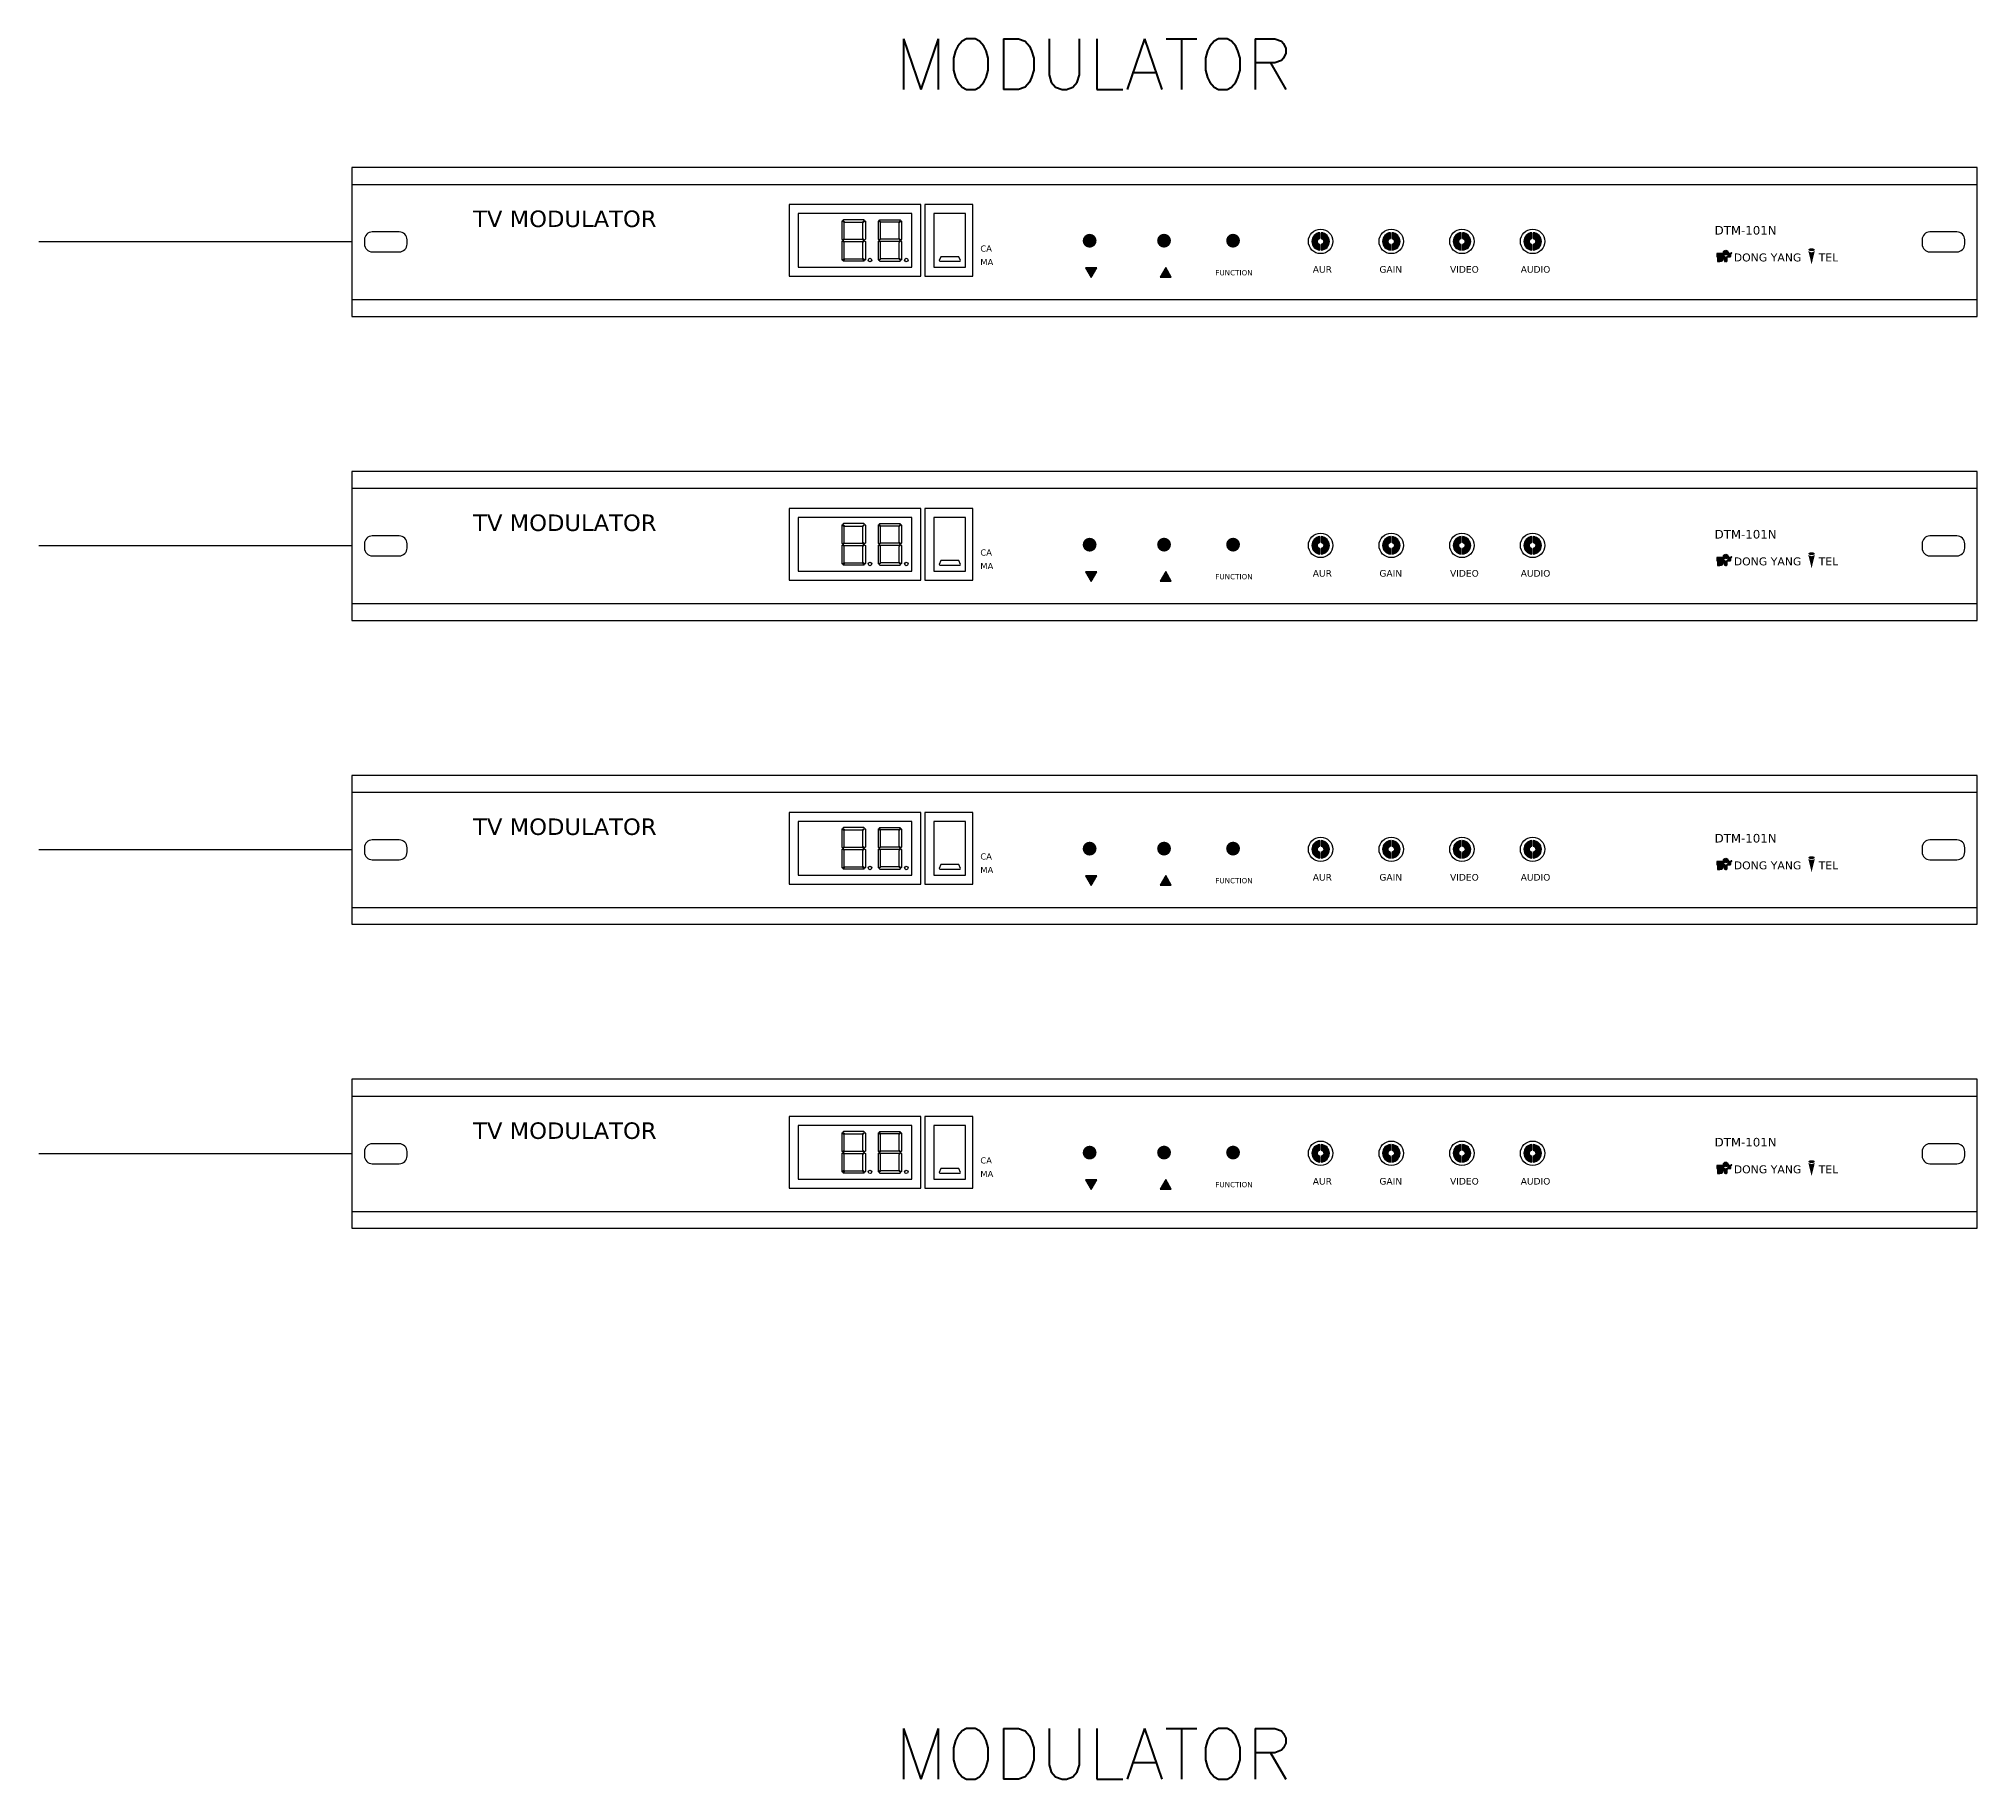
# Model space of a CAD drawing. Header units: millimetres. Extents: x -87 to 210163, y -109 to 148391.
# Drawn here: x 109510 to 128745, y 62041 to 79314 of the extents above; entities that cross this region are included whole.
import ezdxf

# ---------------------------------------------------------------- set-up
doc = ezdxf.new("R2010")
doc.units = ezdxf.units.MM
doc.header["$LTSCALE"] = 50
doc.header["$MEASUREMENT"] = 0
doc.layers.get('0').update_dxf_attribs({"linetype": 'CONTINUOUS'})
doc.layers.add('E-TEXT-BOX', color=7, linetype='CONTINUOUS')
doc.styles.add('GHS', font='romans.shx', dxfattribs={"bigfont": 'ghs.shx'})
doc.styles.add('GND', font='verdana_0.ttf')

# ---------------------------------------------------------------- blocks, each defined once
blk = doc.blocks.new('TV MODULATOR')
at = {"lineweight": -3}
h = blk.add_hatch(color=9, dxfattribs=at)
edge = h.paths.add_edge_path()
edge.add_arc((2132014.564101865, 1970146.642268253), 2.043985768396387, 180.0000000005215, 360.0000000005215)
edge.add_ellipse((2132014.564101865, 1970146.642268253), major_axis=(-1.445316197666633, 1.445316197666633), ratio=0.9999999998427833, start_angle=225.0000000045039, end_angle=405.0000000045039)
h = blk.add_hatch(color=9, dxfattribs=at)
edge = h.paths.add_edge_path()
edge.add_arc((2132036.545465313, 1970146.642268253), 2.043985768449153, 179.9999999996702, 359.9999999996702)
edge.add_ellipse((2132036.545465313, 1970146.642268253), major_axis=(-1.445316197645962, 1.445316197645962), ratio=0.9999999998130666, start_angle=225.0000000053552, end_angle=405.0000000053552)
h = blk.add_hatch(color=9, dxfattribs=at)
edge = h.paths.add_edge_path()
edge.add_ellipse((2132056.925743528, 1970146.642268253), major_axis=(-1.44531619762529, 1.44531619762529), ratio=0.9999999997833499, start_angle=45.00000000620656, end_angle=225.0000000062066)
edge.add_arc((2132056.925743528, 1970146.642268253), 2.043985768539129, 359.9999999988189, 539.9999999988191)
h = blk.add_hatch(color=256, dxfattribs=at)
edge = h.paths.add_edge_path()
edge.add_line((2132082.97102273, 1970149.016868571), (2132082.97102273, 1970147.34510175))
edge.add_ellipse((2132082.775920395, 1970146.439135487), major_axis=(0.6553013777396002, 0.6553013777396002), ratio=0.9999999994033109, start_angle=237.1531974833002, end_angle=392.8468025508875, ccw=False)
edge.add_line((2132082.97102273, 1970145.533169224), (2132082.97102273, 1970143.861402402))
edge.add_ellipse((2132082.775920395, 1970146.439135487), major_axis=(-1.827945948522575, 1.827945948522575), ratio=0.9999999994033116, start_angle=139.3283254148197, end_angle=310.6716745509925)
edge = h.paths.add_edge_path()
edge.add_ellipse((2132082.775920395, 1970146.439135487), major_axis=(1.827945948522576, 1.827945948522576), ratio=0.9999999994033112, start_angle=49.3283254490075, end_angle=220.6716745851802)
edge.add_line((2132082.580818059, 1970143.861402402), (2132082.580818059, 1970145.533169224))
edge.add_ellipse((2132082.775920395, 1970146.439135487), major_axis=(-0.6553013778966009, 0.6553013778966009), ratio=0.9999999994033107, start_angle=-32.84680255088739, end_angle=122.8468025166998, ccw=False)
edge.add_line((2132082.580818059, 1970147.34510175), (2132082.580818059, 1970149.016868571))
h = blk.add_hatch(color=256, dxfattribs=at)
edge = h.paths.add_edge_path()
edge.add_line((2132103.841427464, 1970149.016868571), (2132103.841427464, 1970147.34510175))
edge.add_ellipse((2132103.646325128, 1970146.439135487), major_axis=(0.6553013777396002, 0.6553013777396002), ratio=0.9999999994033109, start_angle=237.1531974833002, end_angle=392.8468025508875, ccw=False)
edge.add_line((2132103.841427464, 1970145.533169224), (2132103.841427464, 1970143.861402402))
edge.add_ellipse((2132103.646325128, 1970146.439135487), major_axis=(-1.827945948522575, 1.827945948522575), ratio=0.9999999994033116, start_angle=139.3283254148197, end_angle=310.6716745509925)
edge = h.paths.add_edge_path()
edge.add_ellipse((2132103.646325128, 1970146.439135487), major_axis=(1.827945948522576, 1.827945948522576), ratio=0.9999999994033112, start_angle=49.3283254490075, end_angle=220.6716745851802)
edge.add_line((2132103.451222792, 1970143.861402402), (2132103.451222792, 1970145.533169224))
edge.add_ellipse((2132103.646325128, 1970146.439135487), major_axis=(-0.6553013778966009, 0.6553013778966009), ratio=0.9999999994033107, start_angle=-32.84680255088739, end_angle=122.8468025166998, ccw=False)
edge.add_line((2132103.451222792, 1970147.34510175), (2132103.451222792, 1970149.016868571))
h = blk.add_hatch(color=256, dxfattribs=at)
edge = h.paths.add_edge_path()
edge.add_line((2132124.711832197, 1970149.016868571), (2132124.711832197, 1970147.34510175))
edge.add_ellipse((2132124.516729861, 1970146.439135487), major_axis=(0.6553013777396002, 0.6553013777396002), ratio=0.9999999994033109, start_angle=237.1531974833002, end_angle=392.8468025508875, ccw=False)
edge.add_line((2132124.711832197, 1970145.533169224), (2132124.711832197, 1970143.861402402))
edge.add_ellipse((2132124.516729861, 1970146.439135487), major_axis=(-1.827945948522575, 1.827945948522575), ratio=0.9999999994033116, start_angle=139.3283254148197, end_angle=310.6716745509925)
edge = h.paths.add_edge_path()
edge.add_ellipse((2132124.516729861, 1970146.439135487), major_axis=(1.827945948522576, 1.827945948522576), ratio=0.9999999994033112, start_angle=49.3283254490075, end_angle=220.6716745851802)
edge.add_line((2132124.321627525, 1970143.861402402), (2132124.321627525, 1970145.533169224))
edge.add_ellipse((2132124.516729861, 1970146.439135487), major_axis=(-0.6553013778966009, 0.6553013778966009), ratio=0.9999999994033107, start_angle=-32.84680255088739, end_angle=122.8468025166998, ccw=False)
edge.add_line((2132124.321627525, 1970147.34510175), (2132124.321627525, 1970149.016868571))
h = blk.add_hatch(color=256, dxfattribs=at)
edge = h.paths.add_edge_path()
edge.add_line((2132145.582236931, 1970149.016868571), (2132145.582236931, 1970147.34510175))
edge.add_ellipse((2132145.387134595, 1970146.439135487), major_axis=(0.6553013777396002, 0.6553013777396002), ratio=0.9999999994033109, start_angle=237.1531974833002, end_angle=392.8468025508875, ccw=False)
edge.add_line((2132145.582236931, 1970145.533169224), (2132145.582236931, 1970143.861402402))
edge.add_ellipse((2132145.387134595, 1970146.439135487), major_axis=(-1.827945948522575, 1.827945948522575), ratio=0.9999999994033116, start_angle=139.3283254148197, end_angle=310.6716745509925)
edge = h.paths.add_edge_path()
edge.add_ellipse((2132145.387134595, 1970146.439135487), major_axis=(1.827945948522576, 1.827945948522576), ratio=0.9999999994033112, start_angle=49.3283254490075, end_angle=220.6716745851802)
edge.add_line((2132145.192032258, 1970143.861402402), (2132145.192032258, 1970145.533169224))
edge.add_ellipse((2132145.387134595, 1970146.439135487), major_axis=(-0.6553013778966009, 0.6553013778966009), ratio=0.9999999994033107, start_angle=-32.84680255088739, end_angle=122.8468025166998, ccw=False)
edge.add_line((2132145.192032258, 1970147.34510175), (2132145.192032258, 1970149.016868571))
h = blk.add_hatch(color=254, dxfattribs=at)
edge = h.paths.add_edge_path()
edge.add_line((2132200.682869448, 1970142.850313991), (2132199.833752916, 1970142.850313991))
edge.add_line((2132199.833752916, 1970142.850313991), (2132199.833752916, 1970141.898312071))
edge.add_line((2132199.833752916, 1970141.898312071), (2132200.751873838, 1970141.898312071))
edge.add_arc((2132200.751873838, 1970141.668518127), 0.2297939439477471, -90.00000000432078, 89.99999999567922, ccw=False)
edge.add_line((2132200.751873838, 1970141.438724183), (2132200.4171099, 1970141.438724183))
edge.add_line((2132200.4171099, 1970141.438724183), (2132200.4171099, 1970141.800760903))
edge.add_line((2132200.4171099, 1970141.800760903), (2132200.018211528, 1970141.800760903))
edge.add_line((2132200.018211528, 1970141.800760903), (2132200.018211528, 1970140.486722263))
edge.add_line((2132200.018211528, 1970140.486722263), (2132200.682869448, 1970140.486722263))
edge.add_arc((2132200.682869448, 1970141.668518127), 1.181795863668959, 270.0000000000707, 450.0000000000707)
h = blk.add_hatch(dxfattribs=at)
h.set_pattern_fill('ANGLE', color=254, scale=0.0048775583978623, style=0)
h.set_pattern_definition([(0, (2132172.435616794, 1969992.798112766), (0, 0.0340697454090683), [0.0247779966611406, -0.0092917487479277]), (90, (2132172.435616794, 1969992.798112766), (-0.0340697454090683, 0), [0.0247779966611406, -0.0092917487479277])])
edge = h.paths.add_edge_path()
edge.add_line((2132202.457785381, 1970141.800602432), (2132202.457785381, 1970140.486722263))
edge.add_line((2132202.457785381, 1970140.486722263), (2132202.639124567, 1970140.486722263))
edge.add_arc((2132202.639124567, 1970140.681824599), 0.1951023359278894, 270.0000000125462, 359.9999999874537)
edge.add_line((2132202.834226903, 1970140.681824599), (2132202.834226903, 1970141.578023471))
edge.add_arc((2132203.154515503, 1970141.578023471), 0.3202885999797003, 90.00000000809843, 179.9999999919015, ccw=False)
edge.add_line((2132203.154515503, 1970141.898312071), (2132203.753361125, 1970141.898312071))
edge.add_ellipse((2132203.753361125, 1970142.093414407), major_axis=(-0.1379581848159432, 0.1379581848159432), ratio=0.9999999987502578, start_angle=134.9999999641975, end_angle=225.0000000358025)
edge.add_line((2132203.948463462, 1970142.093414407), (2132203.948463462, 1970142.817017096))
edge.add_line((2132203.948463462, 1970142.817017096), (2132204.035107283, 1970142.877916576))
edge.add_ellipse((2132204.087396676, 1970142.97154514), major_axis=(0.110889073047033, 0.04580683820386372), ratio=0.7777833198178966, start_angle=225.5122469753792, end_angle=551.2932104421664)
edge.add_line((2132203.98563164, 1970142.909735343), (2132203.901090804, 1970142.850313991))
edge.add_line((2132203.901090804, 1970142.850313991), (2132203.22183609, 1970142.850313991))
edge.add_ellipse((2132203.22183609, 1970142.680292003), major_axis=(-0.1202237003895396, 0.1202237003895396), ratio=0.9999999987603514, start_angle=-45.00000003551331, end_angle=81.12871090266911)
edge.add_line((2132203.08451026, 1970142.580046841), (2132203.08451026, 1970142.51230412))
edge.add_ellipse((2132202.484857315, 1970142.408560846), major_axis=(0.4303175121891616, 0.4303175121891616), ratio=0.9999999994344716, start_angle=222.450346132576, end_angle=324.81532886271077, ccw=False)
edge = h.paths.add_edge_path()
edge.add_ellipse((2132202.370467609, 1970142.408560846), major_axis=(0.4303175121902896, 0.4303175121902896), ratio=0.9999999996037598, start_angle=125.18467111133799, end_angle=227.5496538510692, ccw=False)
edge.add_line((2132201.770814663, 1970142.51230412), (2132201.770814663, 1970142.580046841))
edge.add_ellipse((2132201.633488833, 1970142.680292003), major_axis=(-0.1202237005223157, 0.1202237005223157), ratio=0.99999999880465, start_angle=188.871289211111, end_angle=314.9999999657556)
edge.add_line((2132201.633488833, 1970142.850313991), (2132200.682869448, 1970142.850313991))
edge.add_arc((2132200.682869448, 1970141.668518127), 1.181795863676272, 9.428929798689808, 89.99999997677162, ccw=False)
edge.add_ellipse((2132201.70080942, 1970141.578023471), major_axis=(-0.2264782410381537, 0.2264782410381537), ratio=0.9999999994500964, start_angle=225.0000000574043, end_angle=287.5007052545735, ccw=False)
edge.add_line((2132202.02109802, 1970141.578023471), (2132202.02109802, 1970140.681824599))
edge.add_arc((2132202.216200356, 1970140.681824599), 0.1951023359278895, 180.0000000125463, 269.9999999874537)
edge.add_line((2132202.216200356, 1970140.486722263), (2132202.397539542, 1970140.486722263))
edge.add_line((2132202.397539542, 1970140.486722263), (2132202.397539542, 1970141.800602432))
h = blk.add_hatch(color=254, dxfattribs=at)
edge = h.paths.add_edge_path()
edge.add_ellipse((2132202.427662462, 1970143.145045444), major_axis=(-0.4812834065326116, 0.4812834065326116), ratio=0.9999999996309424, start_angle=225.0000000105727, end_angle=405.0000000105727)
edge.add_ellipse((2132202.427662462, 1970143.145045444), major_axis=(-0.4812834065326116, 0.4812834065326116), ratio=0.9999999996309424, start_angle=45.00000001057271, end_angle=225.0000000105727)
h = blk.add_hatch(color=254, dxfattribs=at)
edge = h.paths.add_edge_path()
edge.add_ellipse((2132227.777468265, 1970143.668922709), major_axis=(0.9672853192375892, 3e-16), ratio=0.4376593208088981, start_angle=192.1223906112213, end_angle=347.8776093887787, ccw=False)
edge.add_line((2132226.831752204, 1970143.58002073), (2132227.777468265, 1970139.682064253))
edge.add_line((2132227.777468265, 1970139.682064252), (2132228.723184326, 1970143.58002073))
edge = h.paths.add_edge_path()
edge.add_ellipse((2132227.777468265, 1970143.979152503), major_axis=(0.9672853192314504, 4.826934000000013e-10), ratio=0.4376593208116754, start_angle=-6.532858033726872e-08, end_angle=359.9999999346714)
for p, q in [((2131796.697148216, 1970163.288303815), (2132276.697148216, 1970163.288303815)), ((2131796.697148216, 1970129.288303815), (2132276.697148216, 1970129.288303815))]:
    blk.add_line(p, q, dxfattribs=at)
at = {"color": 1, "lineweight": -3}
for p, q in [((2131941.749569436, 1970146.719602569), (2131942.102170754, 1970147.072203887)), ((2131941.749569436, 1970146.719602569), (2131942.102170754, 1970146.36700125)), ((2131942.099690129, 1970146.36700125), (2131947.625178772, 1970146.36700125)), ((2131947.975299463, 1970146.719602569), (2131947.622698145, 1970147.072203887)), ((2131947.975299463, 1970146.719602569), (2131947.622698145, 1970146.36700125)), ((2131952.454557686, 1970146.719602569), (2131952.807159005, 1970147.072203887)), ((2131952.454557686, 1970146.719602569), (2131952.807159005, 1970146.36700125)), ((2131958.330167022, 1970146.36700125), (2131952.804678378, 1970146.36700125)), ((2131958.680287714, 1970146.719602569), (2131958.327686394, 1970147.072203887)), ((2131958.680287714, 1970146.719602569), (2131958.327686394, 1970146.36700125))]:
    blk.add_line(p, q, dxfattribs=at)
at = {"color": 254, "lineweight": -3}
for p, q in [((2132201.633488833, 1970142.850313991), (2132200.682869448, 1970142.850313991)), ((2132201.770814663, 1970142.51230412), (2132201.770814663, 1970142.580046841)), ((2132202.02109802, 1970141.578023471), (2132202.02109802, 1970140.681824599)), ((2132202.397539543, 1970141.800602432), (2132202.397539543, 1970140.486722263)), ((2132202.397539543, 1970140.486722263), (2132202.216200356, 1970140.486722263))]:
    blk.add_line(p, q, dxfattribs=at)
at = {"color": 4, "lineweight": -3}
for points in [[(2132276.697148216, 1970168.288303815), (2131796.697148216, 1970168.288303815), (2131796.697148216, 1970124.288303815), (2132276.697148216, 1970124.288303815)], [(2132015.008374078, 1970135.764876793), (2132016.661204035, 1970138.627662255), (2132013.35554412, 1970138.627662255)], [(2132037.036604648, 1970138.721938873), (2132035.383774691, 1970135.85915341), (2132038.689434605, 1970135.85915341)]]:
    blk.add_lwpolyline(points, close=True, dxfattribs=at)
at = {"lineweight": -3}
for points in [[(2131956.70854509, 1970157.297642126), (2131925.876048331, 1970157.297642126), (2131925.876048331, 1970136.141563012), (2131964.671582635, 1970136.141563011), (2131964.671582635, 1970157.297642126), (2131956.70854509, 1970157.297642126)], [(2131980.097793134, 1970157.297642126), (2131965.900925127, 1970157.297642126), (2131965.900925127, 1970136.141563012), (2131980.097793134, 1970136.141563012), (2131980.097793134, 1970157.297642126), (2131980.097793134, 1970157.297642126)]]:
    blk.add_lwpolyline(points, dxfattribs=at)
for points in [[(2131928.52055822, 1970138.786072901), (2131962.027072745, 1970138.786072901), (2131962.027072745, 1970154.653132237), (2131928.52055822, 1970154.653132237)], [(2131968.545435017, 1970138.786072901), (2131977.868239096, 1970138.786072901), (2131977.868239096, 1970154.653132237), (2131968.545435017, 1970154.653132237)]]:
    blk.add_lwpolyline(points, close=True, dxfattribs=at)
at = {"color": 1, "lineweight": -3}
for points in [[(2131941.68723774, 1970152.685765462), (2131942.22435352, 1970152.148649682), (2131947.50051538, 1970152.148649682), (2131948.037631159, 1970152.685765462), (2131947.869544302, 1970152.85385232), (2131941.855324598, 1970152.85385232)], [(2131958.742619409, 1970152.685765462), (2131958.20550363, 1970152.148649682), (2131952.929341769, 1970152.148649682), (2131952.39222599, 1970152.685765462), (2131952.560312848, 1970152.85385232), (2131958.574532552, 1970152.85385232)], [(2131941.394487491, 1970147.074684514), (2131941.624906044, 1970146.844265961), (2131942.099690129, 1970147.319050045), (2131942.099690129, 1970152.023986291), (2131941.562574349, 1970152.561102071), (2131941.394487491, 1970152.393015213)], [(2131948.330381408, 1970152.393015213), (2131948.330381408, 1970147.074684514), (2131948.099962855, 1970146.844265961), (2131947.625178772, 1970147.319050045), (2131947.625178772, 1970152.023986291), (2131948.162294551, 1970152.561102071)], [(2131952.099475741, 1970152.393015213), (2131952.099475741, 1970147.074684514), (2131952.329894294, 1970146.844265961), (2131952.804678378, 1970147.319050045), (2131952.804678378, 1970152.023986291), (2131952.267562598, 1970152.561102071)], [(2131959.035369658, 1970147.074684514), (2131958.804951105, 1970146.844265961), (2131958.330167022, 1970147.319050045), (2131958.330167022, 1970152.023986291), (2131958.867282801, 1970152.561102071), (2131959.035369658, 1970152.393015213)], [(2131941.562574349, 1970140.878103067), (2131942.099690129, 1970141.415218847), (2131942.099690129, 1970146.120155094), (2131941.624906044, 1970146.594939177), (2131941.394487491, 1970146.364520624), (2131941.394487491, 1970141.046189924)], [(2131948.162294551, 1970140.878103067), (2131947.625178772, 1970141.415218847), (2131947.625178772, 1970146.120155094), (2131948.099962855, 1970146.594939177), (2131948.330381408, 1970146.364520624), (2131948.330381408, 1970141.046189924)], [(2131952.267562598, 1970140.878103067), (2131952.804678378, 1970141.415218847), (2131952.804678378, 1970146.120155094), (2131952.329894294, 1970146.594939177), (2131952.099475741, 1970146.364520624), (2131952.099475741, 1970141.046189924)], [(2131958.867282801, 1970140.878103067), (2131958.330167022, 1970141.415218847), (2131958.330167022, 1970146.120155094), (2131958.804951105, 1970146.594939177), (2131959.035369658, 1970146.364520624), (2131959.035369658, 1970141.046189924)], [(2131975.940572519, 1970141.924995869), (2131970.664410659, 1970141.924995869), (2131970.127294879, 1970140.753439675), (2131970.295381737, 1970140.585352818), (2131976.309601441, 1970140.585352818), (2131976.477688298, 1970140.753439675)], [(2131942.22435352, 1970141.290555455), (2131947.50051538, 1970141.290555455), (2131948.037631159, 1970140.753439675), (2131947.869544302, 1970140.585352818), (2131941.855324598, 1970140.585352818), (2131941.68723774, 1970140.753439675)], [(2131958.20550363, 1970141.290555455), (2131952.929341769, 1970141.290555455), (2131952.39222599, 1970140.753439675), (2131952.560312848, 1970140.585352818), (2131958.574532552, 1970140.585352818), (2131958.742619409, 1970140.753439675)]]:
    blk.add_lwpolyline(points, close=True, dxfattribs=at)
at = {"lineweight": -3}
for points in [[(2131800.403448964, 1970146.924792968), (2131800.403448964, 1970145.651814663, 0.4142135623730952), (2131802.708356265, 1970143.346907362), (2131810.685940168, 1970143.346907362, 0.4142135623730951), (2131812.990847469, 1970145.651814663), (2131812.990847469, 1970146.924792968, 0.414213562373096), (2131810.685940168, 1970149.229700269), (2131802.708356265, 1970149.229700269, 0.4142135623730951)], [(2132082.580818059, 1970149.016868571, 0.9271726499455296), (2132082.580818059, 1970143.861402402), (2132082.580818059, 1970145.533169224, -0.8075728530872467), (2132082.580818059, 1970147.34510175)], [(2132082.97102273, 1970147.34510175, -0.8075728530872476), (2132082.97102273, 1970145.533169224), (2132082.97102273, 1970143.861402402, 0.9271726499455304), (2132082.97102273, 1970149.016868571)], [(2132103.451222792, 1970149.016868571, 0.9271726499455296), (2132103.451222792, 1970143.861402402), (2132103.451222792, 1970145.533169224, -0.8075728530872467), (2132103.451222792, 1970147.34510175)], [(2132103.841427464, 1970147.34510175, -0.8075728530872476), (2132103.841427464, 1970145.533169224), (2132103.841427464, 1970143.861402402, 0.9271726499455304), (2132103.841427464, 1970149.016868571)], [(2132124.321627525, 1970149.016868571, 0.9271726499455296), (2132124.321627525, 1970143.861402402), (2132124.321627525, 1970145.533169224, -0.8075728530872467), (2132124.321627525, 1970147.34510175)], [(2132124.711832197, 1970147.34510175, -0.8075728530872476), (2132124.711832197, 1970145.533169224), (2132124.711832197, 1970143.861402402, 0.9271726499455304), (2132124.711832197, 1970149.016868571)], [(2132145.192032258, 1970149.016868571, 0.9271726499455296), (2132145.192032258, 1970143.861402402), (2132145.192032258, 1970145.533169224, -0.8075728530872467), (2132145.192032258, 1970147.34510175)], [(2132145.582236931, 1970147.34510175, -0.8075728530872476), (2132145.582236931, 1970145.533169224), (2132145.582236931, 1970143.861402402, 0.9271726499455304), (2132145.582236931, 1970149.016868571)], [(2132260.403448964, 1970146.924792968), (2132260.403448964, 1970145.651814663, 0.4142135623730952), (2132262.708356265, 1970143.346907362), (2132270.685940169, 1970143.346907362, 0.4142135623730951), (2132272.990847469, 1970145.651814663), (2132272.990847469, 1970146.924792968, 0.414213562373096), (2132270.685940169, 1970149.229700269), (2132262.708356265, 1970149.229700269, 0.4142135623730951)]]:
    blk.add_lwpolyline(points, format="xyb", close=True, dxfattribs=at)
at = {"color": 1, "lineweight": -3}
for points in [[(2131942.099690129, 1970147.072203887), (2131947.625178772, 1970147.072203887)], [(2131958.330167022, 1970147.072203887), (2131952.804678378, 1970147.072203887)]]:
    blk.add_lwpolyline(points, dxfattribs=at)
at = {"color": 254, "lineweight": -3}
blk.add_lwpolyline([(2132200.018211528, 1970141.800760903), (2132200.018211528, 1970140.486722263), (2132200.682869448, 1970140.486722263, 1.000000000000005), (2132200.682869448, 1970142.850313991), (2132199.833752916, 1970142.850313991), (2132199.833752916, 1970141.898312071), (2132200.751873838, 1970141.898312071, -0.9999999999999998), (2132200.751873838, 1970141.438724183), (2132200.4171099, 1970141.438724183), (2132200.4171099, 1970141.800760903)], format="xyb", close=True, dxfattribs=at)
blk.add_lwpolyline([(2132203.98563164, 1970142.909735343), (2132203.901090804, 1970142.850313991), (2132203.22183609, 1970142.850313991, 0.6135735587382025), (2132203.08451026, 1970142.580046841), (2132203.08451026, 1970142.51230412, -0.4789318693612534), (2132202.457785381, 1970141.800602432), (2132202.457785381, 1970140.486722263), (2132202.639124567, 1970140.486722263, 0.4142135623730883), (2132202.834226903, 1970140.681824599), (2132202.834226903, 1970141.578023471, -0.4142135623730951), (2132203.154515503, 1970141.898312071), (2132203.753361125, 1970141.898312071, 0.4142135623730951), (2132203.948463462, 1970142.093414407), (2132203.948463462, 1970142.817017096), (2132204.035107283, 1970142.877916576)], format="xyb", dxfattribs=at)
at = {"lineweight": -3}
for centre in [(2132082.775920395, 1970146.439135487), (2132103.646325128, 1970146.439135487), (2132124.516729861, 1970146.439135487), (2132145.387134595, 1970146.439135487)]:
    blk.add_circle(centre, 3.609393214418117, dxfattribs=at)
at = {"color": 1, "lineweight": -3}
for centre in [(2131949.711016615, 1970140.940908704), (2131960.416004865, 1970140.940908704)]:
    blk.add_circle(centre, 0.5111750367367005, dxfattribs=at)
at = {"color": 254, "lineweight": -3}
blk.add_circle((2132202.427662462, 1970143.145045444), 0.6806375207188391, dxfattribs=at)
for centre, radius, start, end in [((2132201.633488833, 1970142.680292003), 0.1700219875688007, 323.8712892651047, 90), ((2132202.370467609, 1970142.408560846), 0.6085608618221425, 170.1846711219233, 272.549653685157), ((2132201.70080942, 1970141.578023471), 0.320288599922157, 0, 62.50070513963358), ((2132202.216200356, 1970140.681824599), 0.1951023359144927, 180, 270)]:
    blk.add_arc(centre, radius, start, end, dxfattribs=at)
blk.add_ellipse((2132204.087396676, 1970142.97154514), major_axis=(0.110889073047033, 0.0458068382038638), ratio=0.7777833198178963, start_param=3.935931213290991, end_param=9.621881666105786, dxfattribs=at)
at = {"color": 4, "lineweight": -3}
for points in [[(2132013.35554412, 1970138.627662255), (2132015.008374078, 1970135.764876793), (2132013.35554412, 1970138.627662255), (2132016.661204035, 1970138.627662255)], [(2132038.689434605, 1970135.85915341), (2132037.036604648, 1970138.721938873), (2132038.689434605, 1970135.85915341), (2132035.38377469, 1970135.85915341)]]:
    blk.add_solid(points, dxfattribs=at)
at = {"color": 4, "lineweight": -3, "style": 'GND'}
for s, height, p in [('TV MODULATOR', 4.8775583980605, (2131832.48096503, 1970150.685251007)), ('DTM-101N', 2.536330366972833, (2132199.141934265, 1970148.454494509)), ('DONG YANG     TEL', 2.341228031087666, (2132204.795882147, 1970140.532895652))]:
    blk.add_text(s, height=height, dxfattribs=at).set_placement(p)
at = {"color": 6, "lineweight": -3, "style": 'GND'}
for s, height, p in [('CA', 1.805318751096725, (2131982.287905466, 1970143.427995601)), ('MA', 1.805318751096725, (2131982.287905466, 1970139.43218689)), ('AUR', 1.951023359084501, (2132080.466234922, 1970137.197833386)), ('GAIN', 1.951023359084501, (2132100.140086578, 1970137.197833386)), ('VIDEO', 1.951023359084501, (2132121.010491311, 1970137.197833386)), ('AUDIO', 1.951023359084501, (2132141.880896044, 1970137.197833386))]:
    blk.add_text(s, height=height, dxfattribs=at).set_placement(p)
at = {"color": 0, "lineweight": -3, "style": 'GND'}
blk.add_text('FUNCTION', height=1.542630768895149, dxfattribs=at).set_placement((2132051.694723064, 1970136.418143309))

msp = doc.modelspace()

# ---------------------------------------------------------------- linework, layer by layer
at = {"layer": 'E-TEXT-BOX', "color": 1, "lineweight": -3}
for p, q in [((112616.9333562251, 77297.86146660872), (109509.5764518314, 77297.86146660872)), ((112616.9333562251, 74281.35354371199), (109509.5764518314, 74281.35354371199)), ((112616.9333562251, 71264.84562090464), (109509.5764518314, 71264.84562090464)), ((112616.9333562251, 68248.33769800344), (109509.5764518314, 68248.33769800344))]:
    msp.add_line(p, q, dxfattribs=at)

# ---------------------------------------------------------------- block references
at = {"lineweight": -3, "xscale": 33.6, "yscale": 33.6, "zscale": 33.6}
for p in [(-71515752.09082384, -66119617.42554156), (-71515752.09082384, -66122633.93346437), (-71515752.09082384, -66125650.44138727), (-71515752.09082384, -66128666.94931007)]:
    msp.add_blockref('TV MODULATOR', p, dxfattribs=at)

# ---------------------------------------------------------------- texts
at = {"layer": 'E-TEXT-BOX', "color": 2, "lineweight": -3, "style": 'GHS'}
for p in [(118004.5788294845, 78811.25972487257), (118004.5788294845, 62041.37074402213)]:
    msp.add_text('MODULATOR', height=502.7513204736002, dxfattribs=at).set_placement(p)

doc.saveas('drawing.dxf')
